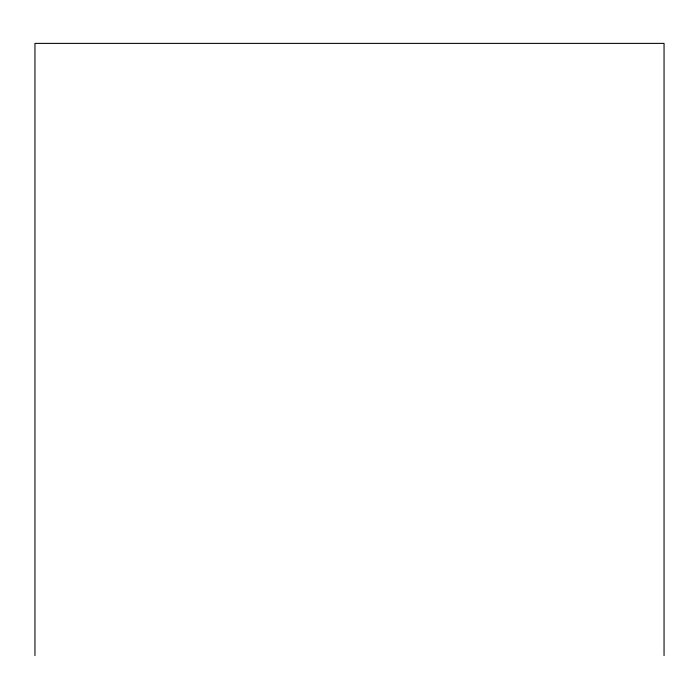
<?xml version="1.0" encoding="UTF-8"?>
<svg xmlns="http://www.w3.org/2000/svg" width="699" height="699" viewBox="0 0 699 699"><rect width="100%" height="100%" fill="white"/><g stroke="black" fill="none" stroke-linecap="round" stroke-linejoin="round"><path stroke-width="1.05" d="M664.05 655.618L664.05 43.382L34.95 43.382L34.95 655.618"/></g></svg>
